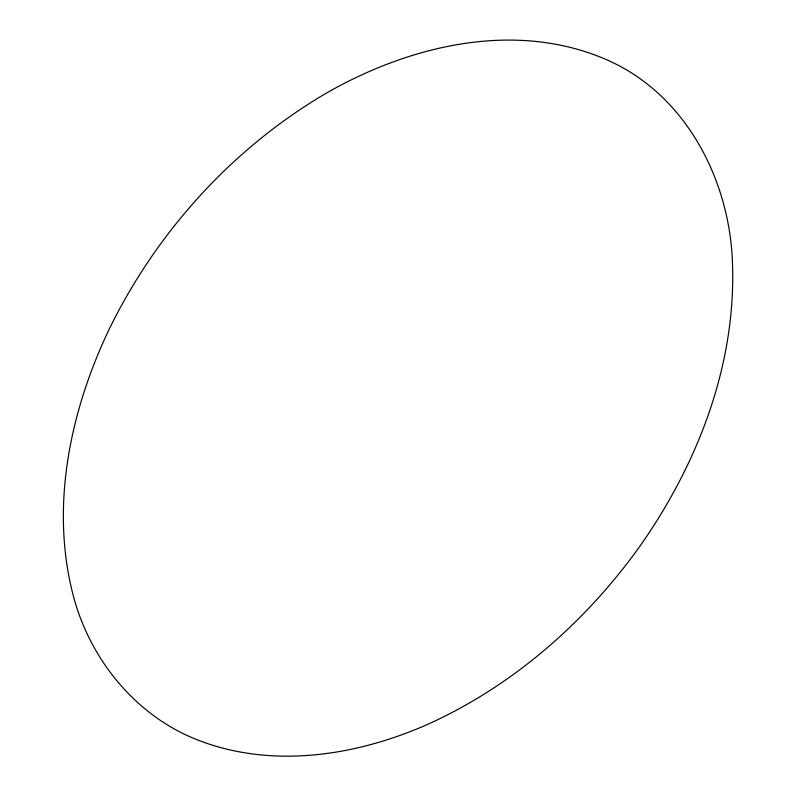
<?xml version="1.0" encoding="UTF-8"?>
<svg xmlns="http://www.w3.org/2000/svg" width="796" height="796" viewBox="0 0 796 796"><rect width="100%" height="100%" fill="white"/><g stroke="black" fill="none" stroke-linecap="round" stroke-linejoin="round"><path stroke-width="1.19" d="M732.499 263.755C736.091 365.215 697.575 464.158 639.894 546.265C585.518 622.183 512.833 685.953 427.382 724.499C357.444 755.305 275.595 768.528 202.244 741.713C137.987 718.549 90.326 660.959 73.252 595.567C49.939 506.147 70.207 410.995 109.261 329.037C156.693 232.024 232.183 148.633 325.335 93.719C409.084 45.422 515.659 19.621 607.627 60.168C686.212 94.923 729.982 180.473 732.499 263.755"/></g></svg>
